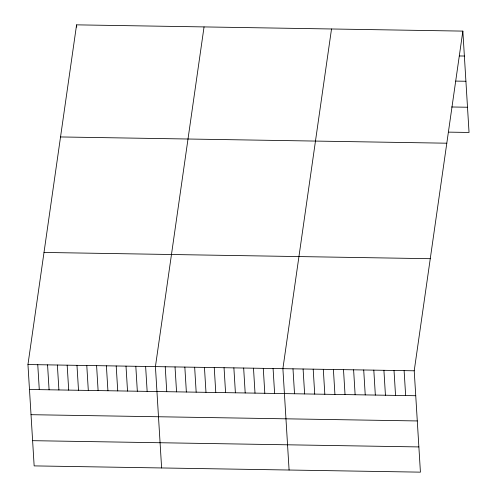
<?xml version="1.0" encoding="UTF-8"?>
<svg xmlns="http://www.w3.org/2000/svg" width="497" height="497" viewBox="0 0 497 497"><rect width="100%" height="100%" fill="white"/><g stroke="black" fill="none" stroke-linecap="round" stroke-linejoin="round"><path stroke-width="0.75" d="M462.85 31.106L414.218 370.793L420.419 472.15L34.15 465.894L27.956 364.543L76.581 24.85L462.85 31.106L469.044 132.457L448.841 132.134M204.05 26.913L155.424 366.606L161.618 467.963M331.518 28.975L282.892 368.668L289.092 470.025M459.321 55.956L464.372 56.037M455.811 81.092L465.913 81.253M451.63 106.985L467.503 107.24M60.535 136.948L446.803 143.198M43.997 252.445L430.265 258.695M27.956 364.543L414.218 370.793M29.478 389.474L415.747 395.724M31.019 414.691L417.287 420.947M32.609 440.677L418.878 446.927M404.117 370.632L405.645 395.562M394.015 370.464L395.544 395.401M383.914 370.302L385.442 395.233M373.812 370.141L375.334 395.072M363.711 369.973L365.233 394.91M353.609 369.811L355.131 394.742M343.508 369.65L345.03 394.581M333.4 369.482L334.928 394.419M323.298 369.321L324.827 394.258M313.197 369.159L314.725 394.09M303.095 368.998L304.618 393.928M292.994 368.83L294.516 393.767M273.083 368.507L274.611 393.444M263.28 368.352L264.808 393.282M253.476 368.19L254.998 393.127M243.667 368.035L245.195 392.965M233.863 367.873L235.392 392.804M224.06 367.718L225.582 392.649M214.25 367.556L215.779 392.487M204.447 367.395L205.975 392.332M194.644 367.24L196.166 392.17M184.841 367.078L186.363 392.015M175.031 366.923L176.559 391.853M165.228 366.761L166.75 391.698M145.615 366.444L147.143 391.381M135.811 366.289L137.334 391.22M126.008 366.127L127.53 391.058M116.199 365.966L117.727 390.903M106.395 365.811L107.924 390.741M76.581 24.85L76.718 27.118M96.592 365.649L98.114 390.586M86.782 365.494L88.311 390.425M76.979 365.332L78.507 390.269M67.176 365.177L68.698 390.108M57.366 365.015L58.894 389.952M47.563 364.86L49.091 389.791M37.76 364.699L39.282 389.629"/></g></svg>
